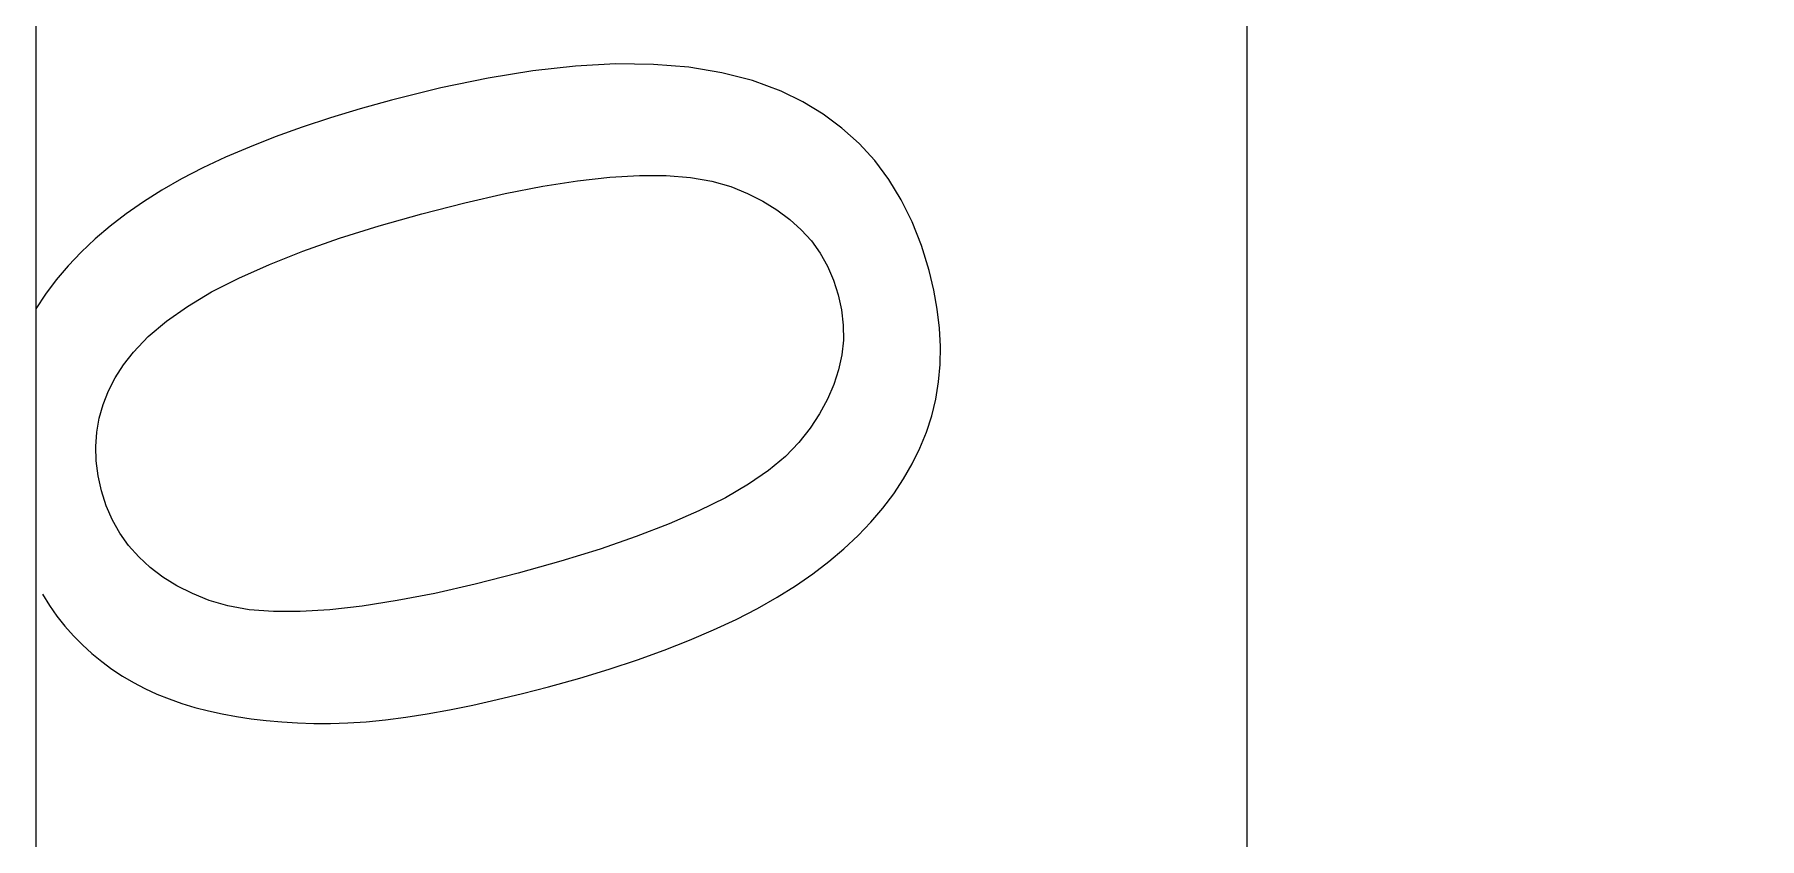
# Model space of a CAD drawing. Extents: x 23 to 587, y 4 to 413.
# Drawn here: x 216.91 to 217.836, y 101.087 to 101.519 of the extents above; entities that cross this region are included whole.
import ezdxf

# ---------------------------------------------------------------- set-up
doc = ezdxf.new("R2010")
doc.units = 0
doc.linetypes.add('DASHED', pattern=[15, 12, -3])
doc.layers.get('0').update_dxf_attribs({"lineweight": 13})

# ---------------------------------------------------------------- blocks, each defined once
blk = doc.blocks.new('BLOCK424')
at = {"color": 7, "linetype": 'DASHED', "lineweight": 13}
for p, q in [((223.39, 81.9809), (223.39, 103.9809)), ((224.69, 81.9809), (224.69, 103.9809)), ((224.69, 81.9809), (224.69, 103.9809))]:
    blk.add_line(p, q, dxfattribs=at)
at = {"color": 7, "linetype": 'DASHED', "lineweight": 13, "ltscale": 0.001219}
blk.add_line((223.9234, 92.3493), (223.8752, 92.3415), dxfattribs=at)
at = {"color": 7, "linetype": 'DASHED', "lineweight": 13, "ltscale": 0.001147}
blk.add_line((223.969, 92.3543), (223.9234, 92.3493), dxfattribs=at)
at = {"color": 7, "linetype": 'DASHED', "lineweight": 13, "ltscale": 0.001079}
blk.add_line((224.0121, 92.3567), (223.969, 92.3543), dxfattribs=at)
at = {"color": 7, "linetype": 'DASHED', "lineweight": 13, "ltscale": 0.001015}
blk.add_line((224.0526, 92.3563), (224.0121, 92.3567), dxfattribs=at)
at = {"color": 7, "linetype": 'DASHED', "lineweight": 13, "ltscale": 0.000954422}
blk.add_line((224.0907, 92.3531), (224.0526, 92.3563), dxfattribs=at)
at = {"color": 7, "linetype": 'DASHED', "lineweight": 13, "ltscale": 0.000900067}
blk.add_line((224.1262, 92.3473), (224.0907, 92.3531), dxfattribs=at)
at = {"color": 7, "linetype": 'DASHED', "lineweight": 13, "ltscale": 0.00137}
blk.add_line((223.8246, 92.331), (223.7714, 92.3178), dxfattribs=at)
at = {"color": 7, "linetype": 'DASHED', "lineweight": 13, "ltscale": 0.001293}
blk.add_line((223.8752, 92.3415), (223.8246, 92.331), dxfattribs=at)
at = {"color": 7, "linetype": 'DASHED', "lineweight": 13, "ltscale": 0.000852763}
blk.add_line((224.1592, 92.3388), (224.1262, 92.3473), dxfattribs=at)
at = {"color": 7, "linetype": 'DASHED', "lineweight": 13, "ltscale": 0.000812984}
blk.add_line((224.1897, 92.3275), (224.1592, 92.3388), dxfattribs=at)
at = {"color": 7, "linetype": 'DASHED', "lineweight": 13, "ltscale": 0.000869423}
blk.add_line((223.7714, 92.3178), (223.7379, 92.3084), dxfattribs=at)
at = {"color": 7, "linetype": 'DASHED', "lineweight": 13, "ltscale": 0.000652469}
blk.add_line((224.2132, 92.316), (224.1897, 92.3275), dxfattribs=at)
at = {"color": 7, "linetype": 'DASHED', "lineweight": 13, "ltscale": 0.000636463}
blk.add_line((224.235, 92.3028), (224.2132, 92.316), dxfattribs=at)
at = {"color": 7, "linetype": 'DASHED', "lineweight": 13, "ltscale": 0.000801216}
blk.add_line((223.706, 92.2987), (223.6755, 92.2887), dxfattribs=at)
at = {"color": 7, "linetype": 'DASHED', "lineweight": 13, "ltscale": 0.000835476}
blk.add_line((223.7379, 92.3084), (223.706, 92.2987), dxfattribs=at)
at = {"color": 7, "linetype": 'DASHED', "lineweight": 13, "ltscale": 0.000625916}
blk.add_line((224.2551, 92.2879), (224.235, 92.3028), dxfattribs=at)
at = {"color": 7, "linetype": 'DASHED', "lineweight": 13, "ltscale": 0.000735903}
blk.add_line((223.6466, 92.2783), (223.6192, 92.2675), dxfattribs=at)
at = {"color": 7, "linetype": 'DASHED', "lineweight": 13, "ltscale": 0.000768277}
blk.add_line((223.6755, 92.2887), (223.6466, 92.2783), dxfattribs=at)
at = {"color": 7, "linetype": 'DASHED', "lineweight": 13, "ltscale": 0.000620473}
blk.add_line((224.2735, 92.2713), (224.2551, 92.2879), dxfattribs=at)
at = {"color": 7, "linetype": 'DASHED', "lineweight": 13, "ltscale": 0.000672467}
blk.add_line((223.5933, 92.2565), (223.569, 92.245), dxfattribs=at)
at = {"color": 7, "linetype": 'DASHED', "lineweight": 13, "ltscale": 0.000703338}
blk.add_line((223.6192, 92.2675), (223.5933, 92.2565), dxfattribs=at)
at = {"color": 7, "linetype": 'DASHED', "lineweight": 13, "ltscale": 0.000621714}
blk.add_line((224.2902, 92.2529), (224.2735, 92.2713), dxfattribs=at)
at = {"color": 7, "linetype": 'DASHED', "lineweight": 13, "ltscale": 0.000641824}
blk.add_line((223.569, 92.245), (223.5462, 92.2332), dxfattribs=at)
at = {"color": 7, "linetype": 'DASHED', "lineweight": 13, "ltscale": 0.000628467}
blk.add_line((224.3053, 92.2327), (224.2902, 92.2529), dxfattribs=at)
at = {"color": 7, "linetype": 'DASHED', "lineweight": 13, "ltscale": 0.00058458}
blk.add_line((223.5249, 92.2211), (223.5051, 92.2086), dxfattribs=at)
at = {"color": 7, "linetype": 'DASHED', "lineweight": 13, "ltscale": 0.000612335}
blk.add_line((223.5462, 92.2332), (223.5249, 92.2211), dxfattribs=at)
at = {"color": 7, "linetype": 'DASHED', "lineweight": 13, "ltscale": 0.001028}
blk.add_line((223.8935, 92.2175), (223.9338, 92.2253), dxfattribs=at)
at = {"color": 7, "linetype": 'DASHED', "lineweight": 13, "ltscale": 0.000948361}
blk.add_line((223.9338, 92.2253), (223.9713, 92.2311), dxfattribs=at)
at = {"color": 7, "linetype": 'DASHED', "lineweight": 13, "ltscale": 0.000870319}
blk.add_line((223.9713, 92.2311), (224.0059, 92.235), dxfattribs=at)
at = {"color": 7, "linetype": 'DASHED', "lineweight": 13, "ltscale": 0.000794217}
blk.add_line((224.0059, 92.235), (224.0376, 92.237), dxfattribs=at)
at = {"color": 7, "linetype": 'DASHED', "lineweight": 13, "ltscale": 0.000720471}
for p, q in [((224.0376, 92.237), (224.0664, 92.2369)), ((224.1548, 91.9053), (224.1299, 91.8908)), ((223.6736, 91.7686), (223.6448, 91.7686))]:
    blk.add_line(p, q, dxfattribs=at)
at = {"color": 7, "linetype": 'DASHED', "lineweight": 13, "ltscale": 0.000650898}
blk.add_line((224.0664, 92.2369), (224.0924, 92.2349), dxfattribs=at)
at = {"color": 7, "linetype": 'DASHED', "lineweight": 13, "ltscale": 0.000584777}
blk.add_line((224.0924, 92.2349), (224.1154, 92.231), dxfattribs=at)
at = {"color": 7, "linetype": 'DASHED', "lineweight": 13, "ltscale": 0.000525607}
blk.add_line((224.1154, 92.231), (224.1356, 92.225), dxfattribs=at)
at = {"color": 7, "linetype": 'DASHED', "lineweight": 13, "ltscale": 0.000486456}
blk.add_line((224.1356, 92.225), (224.1536, 92.2177), dxfattribs=at)
at = {"color": 7, "linetype": 'DASHED', "lineweight": 13, "ltscale": 0.000640453}
blk.add_line((224.3186, 92.2109), (224.3053, 92.2327), dxfattribs=at)
at = {"color": 7, "linetype": 'DASHED', "lineweight": 13, "ltscale": 0.000561344}
blk.add_line((223.5051, 92.2086), (223.4867, 92.1958), dxfattribs=at)
at = {"color": 7, "linetype": 'DASHED', "lineweight": 13, "ltscale": 0.00119}
blk.add_line((223.8041, 92.1959), (223.8502, 92.2076), dxfattribs=at)
at = {"color": 7, "linetype": 'DASHED', "lineweight": 13, "ltscale": 0.001108}
blk.add_line((223.8502, 92.2076), (223.8935, 92.2175), dxfattribs=at)
at = {"color": 7, "linetype": 'DASHED', "lineweight": 13, "ltscale": 0.000463658}
blk.add_line((224.1536, 92.2177), (224.1702, 92.2093), dxfattribs=at)
at = {"color": 7, "linetype": 'DASHED', "lineweight": 13, "ltscale": 0.000444137}
blk.add_line((224.1702, 92.2093), (224.1853, 92.2001), dxfattribs=at)
at = {"color": 7, "linetype": 'DASHED', "lineweight": 13, "ltscale": 0.000658352}
blk.add_line((224.3303, 92.1873), (224.3186, 92.2109), dxfattribs=at)
at = {"color": 7, "linetype": 'DASHED', "lineweight": 13, "ltscale": 0.00052999}
blk.add_line((223.4694, 92.1825), (223.4533, 92.1688), dxfattribs=at)
at = {"color": 7, "linetype": 'DASHED', "lineweight": 13, "ltscale": 0.000545197}
blk.add_line((223.4867, 92.1958), (223.4694, 92.1825), dxfattribs=at)
at = {"color": 7, "linetype": 'DASHED', "lineweight": 13, "ltscale": 0.001116}
blk.add_line((223.7156, 92.1695), (223.7582, 92.1829), dxfattribs=at)
at = {"color": 7, "linetype": 'DASHED', "lineweight": 13, "ltscale": 0.001193}
for p, q in [((223.7582, 92.1829), (223.8041, 92.1959)), ((223.9076, 91.8098), (223.8613, 91.798))]:
    blk.add_line(p, q, dxfattribs=at)
at = {"color": 7, "linetype": 'DASHED', "lineweight": 13, "ltscale": 0.000427536}
blk.add_line((224.1853, 92.2001), (224.199, 92.1898), dxfattribs=at)
at = {"color": 7, "linetype": 'DASHED', "lineweight": 13, "ltscale": 0.000414569}
blk.add_line((224.199, 92.1898), (224.2113, 92.1787), dxfattribs=at)
at = {"color": 7, "linetype": 'DASHED', "lineweight": 13, "ltscale": 0.000681185}
blk.add_line((224.3404, 92.1619), (224.3303, 92.1873), dxfattribs=at)
at = {"color": 7, "linetype": 'DASHED', "lineweight": 13, "ltscale": 0.000515441}
blk.add_line((223.4533, 92.1688), (223.4383, 92.1546), dxfattribs=at)
at = {"color": 7, "linetype": 'DASHED', "lineweight": 13, "ltscale": 0.001041}
blk.add_line((223.6763, 92.1557), (223.7156, 92.1695), dxfattribs=at)
at = {"color": 7, "linetype": 'DASHED', "lineweight": 13, "ltscale": 0.000406198}
blk.add_line((224.2113, 92.1787), (224.2222, 92.1666), dxfattribs=at)
at = {"color": 7, "linetype": 'DASHED', "lineweight": 13, "ltscale": 0.000402276}
blk.add_line((224.2222, 92.1666), (224.2316, 92.1535), dxfattribs=at)
at = {"color": 7, "linetype": 'DASHED', "lineweight": 13, "ltscale": 0.00050336}
blk.add_line((223.4383, 92.1546), (223.4244, 92.14), dxfattribs=at)
at = {"color": 7, "linetype": 'DASHED', "lineweight": 13, "ltscale": 0.000966613}
blk.add_line((223.6404, 92.1415), (223.6763, 92.1557), dxfattribs=at)
at = {"color": 7, "linetype": 'DASHED', "lineweight": 13, "ltscale": 0.000402209}
blk.add_line((224.2316, 92.1535), (224.2395, 92.1395), dxfattribs=at)
at = {"color": 7, "linetype": 'DASHED', "lineweight": 13, "ltscale": 0.000707701}
blk.add_line((224.3487, 92.1349), (224.3404, 92.1619), dxfattribs=at)
at = {"color": 7, "linetype": 'DASHED', "lineweight": 13, "ltscale": 0.000491853}
blk.add_line((223.4244, 92.14), (223.4117, 92.125), dxfattribs=at)
at = {"color": 7, "linetype": 'DASHED', "lineweight": 13, "ltscale": 0.000824215}
blk.add_line((223.5784, 92.1118), (223.6077, 92.1268), dxfattribs=at)
at = {"color": 7, "linetype": 'DASHED', "lineweight": 13, "ltscale": 0.000894181}
blk.add_line((223.6077, 92.1268), (223.6404, 92.1415), dxfattribs=at)
at = {"color": 7, "linetype": 'DASHED', "lineweight": 13, "ltscale": 0.000407425}
blk.add_line((224.2395, 92.1395), (224.2461, 92.1246), dxfattribs=at)
at = {"color": 7, "linetype": 'DASHED', "lineweight": 13, "ltscale": 0.000539605}
blk.add_line((224.3537, 92.1139), (224.3487, 92.1349), dxfattribs=at)
at = {"color": 7, "linetype": 'DASHED', "lineweight": 13, "ltscale": 0.000475282}
blk.add_line((223.4001, 92.1096), (223.3896, 92.0937), dxfattribs=at)
at = {"color": 7, "linetype": 'DASHED', "lineweight": 13, "ltscale": 0.000482575}
blk.add_line((223.4117, 92.125), (223.4001, 92.1096), dxfattribs=at)
at = {"color": 7, "linetype": 'DASHED', "lineweight": 13, "ltscale": 0.000756645}
blk.add_line((223.5524, 92.0963), (223.5784, 92.1118), dxfattribs=at)
at = {"color": 7, "linetype": 'DASHED', "lineweight": 13, "ltscale": 0.00041629}
blk.add_line((224.2461, 92.1246), (224.2511, 92.1088), dxfattribs=at)
at = {"color": 7, "linetype": 'DASHED', "lineweight": 13, "ltscale": 0.000417064}
blk.add_line((224.2511, 92.1088), (224.2547, 92.0925), dxfattribs=at)
at = {"color": 7, "linetype": 'DASHED', "lineweight": 13, "ltscale": 0.000522975}
blk.add_line((224.3574, 92.0933), (224.3537, 92.1139), dxfattribs=at)
at = {"color": 7, "linetype": 'DASHED', "lineweight": 13, "ltscale": 0.000692329}
blk.add_line((223.5298, 92.0804), (223.5524, 92.0963), dxfattribs=at)
at = {"color": 7, "linetype": 'DASHED', "lineweight": 13, "ltscale": 0.00040674}
blk.add_line((224.2547, 92.0925), (224.2565, 92.0763), dxfattribs=at)
at = {"color": 7, "linetype": 'DASHED', "lineweight": 13, "ltscale": 0.00050737}
blk.add_line((224.3597, 92.0731), (224.3574, 92.0933), dxfattribs=at)
at = {"color": 7, "linetype": 'DASHED', "lineweight": 13, "ltscale": 0.000633775}
blk.add_line((223.5104, 92.064), (223.5298, 92.0804), dxfattribs=at)
at = {"color": 7, "linetype": 'DASHED', "lineweight": 13, "ltscale": 0.00040303}
blk.add_line((224.2565, 92.0763), (224.2566, 92.0602), dxfattribs=at)
at = {"color": 7, "linetype": 'DASHED', "lineweight": 13, "ltscale": 0.00049389}
blk.add_line((224.3607, 92.0534), (224.3597, 92.0731), dxfattribs=at)
at = {"color": 7, "linetype": 'DASHED', "lineweight": 13, "ltscale": 0.000579976}
blk.add_line((223.4944, 92.0472), (223.5104, 92.064), dxfattribs=at)
at = {"color": 7, "linetype": 'DASHED', "lineweight": 13, "ltscale": 0.000401851}
blk.add_line((224.2566, 92.0602), (224.2549, 92.0442), dxfattribs=at)
at = {"color": 7, "linetype": 'DASHED', "lineweight": 13, "ltscale": 0.000482496}
blk.add_line((224.3604, 92.0341), (224.3607, 92.0534), dxfattribs=at)
at = {"color": 7, "linetype": 'DASHED', "lineweight": 13, "ltscale": 0.000412058}
blk.add_line((223.475, 92.0197), (223.4839, 92.0336), dxfattribs=at)
at = {"color": 7, "linetype": 'DASHED', "lineweight": 13, "ltscale": 0.000428799}
blk.add_line((223.4839, 92.0336), (223.4944, 92.0472), dxfattribs=at)
at = {"color": 7, "linetype": 'DASHED', "lineweight": 13, "ltscale": 0.000406549}
blk.add_line((224.2549, 92.0442), (224.2515, 92.0283), dxfattribs=at)
at = {"color": 7, "linetype": 'DASHED', "lineweight": 13, "ltscale": 0.000473425}
blk.add_line((224.3587, 92.0153), (224.3604, 92.0341), dxfattribs=at)
at = {"color": 7, "linetype": 'DASHED', "lineweight": 13, "ltscale": 0.000399132}
blk.add_line((223.4677, 92.0055), (223.475, 92.0197), dxfattribs=at)
at = {"color": 7, "linetype": 'DASHED', "lineweight": 13, "ltscale": 0.000414975}
blk.add_line((224.2515, 92.0283), (224.2464, 92.0125), dxfattribs=at)
at = {"color": 7, "linetype": 'DASHED', "lineweight": 13, "ltscale": 0.000466954}
blk.add_line((224.3557, 91.9968), (224.3587, 92.0153), dxfattribs=at)
at = {"color": 7, "linetype": 'DASHED', "lineweight": 13, "ltscale": 0.000389466}
blk.add_line((223.4619, 91.9911), (223.4677, 92.0055), dxfattribs=at)
at = {"color": 7, "linetype": 'DASHED', "lineweight": 13, "ltscale": 0.000444912}
blk.add_line((224.2396, 91.9967), (224.2311, 91.9811), dxfattribs=at)
at = {"color": 7, "linetype": 'DASHED', "lineweight": 13, "ltscale": 0.000428249}
blk.add_line((224.2464, 92.0125), (224.2396, 91.9967), dxfattribs=at)
at = {"color": 7, "linetype": 'DASHED', "lineweight": 13, "ltscale": 0.000463623}
blk.add_line((224.3514, 91.9788), (224.3557, 91.9968), dxfattribs=at)
at = {"color": 7, "linetype": 'DASHED', "lineweight": 13, "ltscale": 0.000383244}
blk.add_line((223.4577, 91.9763), (223.4619, 91.9911), dxfattribs=at)
at = {"color": 7, "linetype": 'DASHED', "lineweight": 13, "ltscale": 0.000464814}
blk.add_line((224.2311, 91.9811), (224.2209, 91.9656), dxfattribs=at)
at = {"color": 7, "linetype": 'DASHED', "lineweight": 13, "ltscale": 0.000462382}
blk.add_line((224.3457, 91.9612), (224.3514, 91.9788), dxfattribs=at)
at = {"color": 7, "linetype": 'DASHED', "lineweight": 13, "ltscale": 0.000384248}
blk.add_line((223.454, 91.9459), (223.4551, 91.9613), dxfattribs=at)
at = {"color": 7, "linetype": 'DASHED', "lineweight": 13, "ltscale": 0.000381954}
blk.add_line((223.4551, 91.9613), (223.4577, 91.9763), dxfattribs=at)
at = {"color": 7, "linetype": 'DASHED', "lineweight": 13, "ltscale": 0.000487671}
blk.add_line((224.2209, 91.9656), (224.2089, 91.9502), dxfattribs=at)
at = {"color": 7, "linetype": 'DASHED', "lineweight": 13, "ltscale": 0.000463426}
blk.add_line((224.3387, 91.944), (224.3457, 91.9612), dxfattribs=at)
at = {"color": 7, "linetype": 'DASHED', "lineweight": 13, "ltscale": 0.000390359}
blk.add_line((223.4545, 91.9303), (223.454, 91.9459), dxfattribs=at)
at = {"color": 7, "linetype": 'DASHED', "lineweight": 13, "ltscale": 0.00052691}
blk.add_line((224.2089, 91.9502), (224.1943, 91.935), dxfattribs=at)
at = {"color": 7, "linetype": 'DASHED', "lineweight": 13, "ltscale": 0.000466574}
blk.add_line((224.3305, 91.9273), (224.3387, 91.944), dxfattribs=at)
at = {"color": 7, "linetype": 'DASHED', "lineweight": 13, "ltscale": 0.000401071}
blk.add_line((223.4565, 91.9144), (223.4545, 91.9303), dxfattribs=at)
at = {"color": 7, "linetype": 'DASHED', "lineweight": 13, "ltscale": 0.000585798}
blk.add_line((224.1943, 91.935), (224.1763, 91.92), dxfattribs=at)
at = {"color": 7, "linetype": 'DASHED', "lineweight": 13, "ltscale": 0.00046989}
blk.add_line((224.3211, 91.911), (224.3305, 91.9273), dxfattribs=at)
at = {"color": 7, "linetype": 'DASHED', "lineweight": 13, "ltscale": 0.000414663}
blk.add_line((223.4601, 91.8982), (223.4565, 91.9144), dxfattribs=at)
at = {"color": 7, "linetype": 'DASHED', "lineweight": 13, "ltscale": 0.000650921}
blk.add_line((224.1763, 91.92), (224.1548, 91.9053), dxfattribs=at)
at = {"color": 7, "linetype": 'DASHED', "lineweight": 13, "ltscale": 0.000475626}
blk.add_line((224.3106, 91.8951), (224.3211, 91.911), dxfattribs=at)
at = {"color": 7, "linetype": 'DASHED', "lineweight": 13, "ltscale": 0.000423159}
blk.add_line((223.4653, 91.8821), (223.4601, 91.8982), dxfattribs=at)
at = {"color": 7, "linetype": 'DASHED', "lineweight": 13, "ltscale": 0.000793825}
blk.add_line((224.1299, 91.8908), (224.1015, 91.8767), dxfattribs=at)
at = {"color": 7, "linetype": 'DASHED', "lineweight": 13, "ltscale": 0.000483501}
blk.add_line((224.299, 91.8797), (224.3106, 91.8951), dxfattribs=at)
at = {"color": 7, "linetype": 'DASHED', "lineweight": 13, "ltscale": 0.000413398}
blk.add_line((223.4719, 91.8669), (223.4653, 91.8821), dxfattribs=at)
at = {"color": 7, "linetype": 'DASHED', "lineweight": 13, "ltscale": 0.000407293}
blk.add_line((223.4799, 91.8527), (223.4719, 91.8669), dxfattribs=at)
at = {"color": 7, "linetype": 'DASHED', "lineweight": 13, "ltscale": 0.000869181}
blk.add_line((224.1015, 91.8767), (224.0696, 91.8628), dxfattribs=at)
at = {"color": 7, "linetype": 'DASHED', "lineweight": 13, "ltscale": 0.000492338}
blk.add_line((224.2862, 91.8647), (224.299, 91.8797), dxfattribs=at)
at = {"color": 7, "linetype": 'DASHED', "lineweight": 13, "ltscale": 0.000405714}
blk.add_line((223.4893, 91.8395), (223.4799, 91.8527), dxfattribs=at)
at = {"color": 7, "linetype": 'DASHED', "lineweight": 13, "ltscale": 0.001026}
blk.add_line((224.0343, 91.8491), (223.9955, 91.8357), dxfattribs=at)
at = {"color": 7, "linetype": 'DASHED', "lineweight": 13, "ltscale": 0.000946845}
blk.add_line((224.0696, 91.8628), (224.0343, 91.8491), dxfattribs=at)
at = {"color": 7, "linetype": 'DASHED', "lineweight": 13, "ltscale": 0.000515748}
blk.add_line((224.2572, 91.8361), (224.2723, 91.8502), dxfattribs=at)
at = {"color": 7, "linetype": 'DASHED', "lineweight": 13, "ltscale": 0.000502909}
blk.add_line((224.2723, 91.8502), (224.2862, 91.8647), dxfattribs=at)
at = {"color": 7, "linetype": 'DASHED', "lineweight": 13, "ltscale": 0.000409256}
blk.add_line((223.5002, 91.8273), (223.4893, 91.8395), dxfattribs=at)
at = {"color": 7, "linetype": 'DASHED', "lineweight": 13, "ltscale": 0.001106}
blk.add_line((223.9955, 91.8357), (223.9533, 91.8226), dxfattribs=at)
at = {"color": 7, "linetype": 'DASHED', "lineweight": 13, "ltscale": 0.000529677}
blk.add_line((224.2411, 91.8224), (224.2572, 91.8361), dxfattribs=at)
at = {"color": 7, "linetype": 'DASHED', "lineweight": 13, "ltscale": 0.000416554}
blk.add_line((223.5124, 91.816), (223.5002, 91.8273), dxfattribs=at)
at = {"color": 7, "linetype": 'DASHED', "lineweight": 13, "ltscale": 0.000428601}
blk.add_line((223.5261, 91.8057), (223.5124, 91.816), dxfattribs=at)
at = {"color": 7, "linetype": 'DASHED', "lineweight": 13, "ltscale": 0.001187}
blk.add_line((223.9533, 91.8226), (223.9076, 91.8098), dxfattribs=at)
at = {"color": 7, "linetype": 'DASHED', "lineweight": 13, "ltscale": 0.000544984}
blk.add_line((224.2237, 91.8091), (224.2411, 91.8224), dxfattribs=at)
at = {"color": 7, "linetype": 'DASHED', "lineweight": 13, "ltscale": 0.000444197}
blk.add_line((223.5412, 91.7963), (223.5261, 91.8057), dxfattribs=at)
at = {"color": 7, "linetype": 'DASHED', "lineweight": 13, "ltscale": 0.000463316}
blk.add_line((223.5578, 91.788), (223.5412, 91.7963), dxfattribs=at)
at = {"color": 7, "linetype": 'DASHED', "lineweight": 13, "ltscale": 0.001111}
blk.add_line((223.8613, 91.798), (223.8179, 91.7881), dxfattribs=at)
at = {"color": 7, "linetype": 'DASHED', "lineweight": 13, "ltscale": 0.000583191}
blk.add_line((224.1855, 91.7839), (224.2053, 91.7963), dxfattribs=at)
at = {"color": 7, "linetype": 'DASHED', "lineweight": 13, "ltscale": 0.000561434}
blk.add_line((224.2053, 91.7963), (224.2237, 91.8091), dxfattribs=at)
at = {"color": 7, "linetype": 'DASHED', "lineweight": 13, "ltscale": 0.000353991}
blk.add_line((223.3967, 91.7872), (223.4043, 91.7752), dxfattribs=at)
at = {"color": 7, "linetype": 'DASHED', "lineweight": 13, "ltscale": 0.00034992}
blk.add_line((223.4043, 91.7752), (223.4124, 91.7638), dxfattribs=at)
at = {"color": 7, "linetype": 'DASHED', "lineweight": 13, "ltscale": 0.000485396}
blk.add_line((223.5757, 91.7805), (223.5578, 91.788), dxfattribs=at)
at = {"color": 7, "linetype": 'DASHED', "lineweight": 13, "ltscale": 0.000524648}
blk.add_line((223.5958, 91.7746), (223.5757, 91.7805), dxfattribs=at)
at = {"color": 7, "linetype": 'DASHED', "lineweight": 13, "ltscale": 0.000584073}
blk.add_line((223.6188, 91.7706), (223.5958, 91.7746), dxfattribs=at)
at = {"color": 7, "linetype": 'DASHED', "lineweight": 13, "ltscale": 0.000871456}
blk.add_line((223.74, 91.7744), (223.7053, 91.7705), dxfattribs=at)
at = {"color": 7, "linetype": 'DASHED', "lineweight": 13, "ltscale": 0.000949853}
blk.add_line((223.7775, 91.7803), (223.74, 91.7744), dxfattribs=at)
at = {"color": 7, "linetype": 'DASHED', "lineweight": 13, "ltscale": 0.00103}
blk.add_line((223.8179, 91.7881), (223.7775, 91.7803), dxfattribs=at)
at = {"color": 7, "linetype": 'DASHED', "lineweight": 13, "ltscale": 0.0006112}
blk.add_line((224.1643, 91.7719), (224.1855, 91.7839), dxfattribs=at)
at = {"color": 7, "linetype": 'DASHED', "lineweight": 13, "ltscale": 0.000347359}
blk.add_line((223.4124, 91.7638), (223.421, 91.7529), dxfattribs=at)
at = {"color": 7, "linetype": 'DASHED', "lineweight": 13, "ltscale": 0.000650191}
blk.add_line((223.6448, 91.7686), (223.6188, 91.7706), dxfattribs=at)
at = {"color": 7, "linetype": 'DASHED', "lineweight": 13, "ltscale": 0.000794952}
blk.add_line((223.7053, 91.7705), (223.6736, 91.7686), dxfattribs=at)
at = {"color": 7, "linetype": 'DASHED', "lineweight": 13, "ltscale": 0.000669959}
blk.add_line((224.1172, 91.7488), (224.1415, 91.7602), dxfattribs=at)
at = {"color": 7, "linetype": 'DASHED', "lineweight": 13, "ltscale": 0.000639803}
blk.add_line((224.1415, 91.7602), (224.1643, 91.7719), dxfattribs=at)
at = {"color": 7, "linetype": 'DASHED', "lineweight": 13, "ltscale": 0.000344444}
blk.add_line((223.421, 91.7529), (223.4302, 91.7426), dxfattribs=at)
at = {"color": 7, "linetype": 'DASHED', "lineweight": 13, "ltscale": 0.000343041}
blk.add_line((223.4302, 91.7426), (223.4398, 91.7328), dxfattribs=at)
at = {"color": 7, "linetype": 'DASHED', "lineweight": 13, "ltscale": 0.000732015}
blk.add_line((224.0642, 91.7271), (224.0915, 91.7378), dxfattribs=at)
at = {"color": 7, "linetype": 'DASHED', "lineweight": 13, "ltscale": 0.000700184}
blk.add_line((224.0915, 91.7378), (224.1172, 91.7488), dxfattribs=at)
at = {"color": 7, "linetype": 'DASHED', "lineweight": 13, "ltscale": 0.000341175}
blk.add_line((223.4398, 91.7328), (223.4499, 91.7236), dxfattribs=at)
at = {"color": 7, "linetype": 'DASHED', "lineweight": 13, "ltscale": 0.000340216}
blk.add_line((223.4499, 91.7236), (223.4604, 91.7149), dxfattribs=at)
at = {"color": 7, "linetype": 'DASHED', "lineweight": 13, "ltscale": 0.00076368}
blk.add_line((224.0355, 91.7168), (224.0642, 91.7271), dxfattribs=at)
at = {"color": 7, "linetype": 'DASHED', "lineweight": 13, "ltscale": 0.000341011}
blk.add_line((223.4604, 91.7149), (223.4713, 91.7068), dxfattribs=at)
at = {"color": 7, "linetype": 'DASHED', "lineweight": 13, "ltscale": 0.000341564}
blk.add_line((223.4713, 91.7068), (223.4827, 91.6993), dxfattribs=at)
at = {"color": 7, "linetype": 'DASHED', "lineweight": 13, "ltscale": 0.00082973}
blk.add_line((223.9735, 91.6972), (224.0052, 91.7068), dxfattribs=at)
at = {"color": 7, "linetype": 'DASHED', "lineweight": 13, "ltscale": 0.000796249}
blk.add_line((224.0052, 91.7068), (224.0355, 91.7168), dxfattribs=at)
at = {"color": 7, "linetype": 'DASHED', "lineweight": 13, "ltscale": 0.000343937}
blk.add_line((223.4827, 91.6993), (223.4946, 91.6923), dxfattribs=at)
at = {"color": 7, "linetype": 'DASHED', "lineweight": 13, "ltscale": 0.000346393}
blk.add_line((223.4946, 91.6923), (223.5068, 91.6859), dxfattribs=at)
at = {"color": 7, "linetype": 'DASHED', "lineweight": 13, "ltscale": 0.000350495}
blk.add_line((223.5068, 91.6859), (223.5196, 91.68), dxfattribs=at)
at = {"color": 7, "linetype": 'DASHED', "lineweight": 13, "ltscale": 0.000728244}
blk.add_line((223.912, 91.6806), (223.9402, 91.6879), dxfattribs=at)
at = {"color": 7, "linetype": 'DASHED', "lineweight": 13, "ltscale": 0.000862949}
blk.add_line((223.9402, 91.6879), (223.9735, 91.6972), dxfattribs=at)
at = {"color": 7, "linetype": 'DASHED', "lineweight": 13, "ltscale": 0.000355216}
blk.add_line((223.5196, 91.68), (223.5328, 91.6747), dxfattribs=at)
at = {"color": 7, "linetype": 'DASHED', "lineweight": 13, "ltscale": 0.000361236}
blk.add_line((223.5328, 91.6747), (223.5464, 91.6699), dxfattribs=at)
at = {"color": 7, "linetype": 'DASHED', "lineweight": 13, "ltscale": 0.000366585}
blk.add_line((223.5464, 91.6699), (223.5604, 91.6657), dxfattribs=at)
at = {"color": 7, "linetype": 'DASHED', "lineweight": 13, "ltscale": 0.000374511}
blk.add_line((223.5604, 91.6657), (223.5749, 91.6619), dxfattribs=at)
at = {"color": 7, "linetype": 'DASHED', "lineweight": 13, "ltscale": 0.000608238}
blk.add_line((223.8099, 91.6588), (223.8338, 91.6631), dxfattribs=at)
at = {"color": 7, "linetype": 'DASHED', "lineweight": 13, "ltscale": 0.00063791}
blk.add_line((223.8338, 91.6631), (223.8588, 91.6682), dxfattribs=at)
at = {"color": 7, "linetype": 'DASHED', "lineweight": 13, "ltscale": 0.000667797}
blk.add_line((223.8588, 91.6682), (223.8849, 91.674), dxfattribs=at)
at = {"color": 7, "linetype": 'DASHED', "lineweight": 13, "ltscale": 0.000697902}
blk.add_line((223.8849, 91.674), (223.912, 91.6806), dxfattribs=at)
at = {"color": 7, "linetype": 'DASHED', "lineweight": 13, "ltscale": 0.000381492}
blk.add_line((223.5749, 91.6619), (223.5898, 91.6586), dxfattribs=at)
at = {"color": 7, "linetype": 'DASHED', "lineweight": 13, "ltscale": 0.000389723}
blk.add_line((223.5898, 91.6586), (223.6051, 91.6557), dxfattribs=at)
at = {"color": 7, "linetype": 'DASHED', "lineweight": 13, "ltscale": 0.00039872}
blk.add_line((223.6051, 91.6557), (223.6209, 91.6534), dxfattribs=at)
at = {"color": 7, "linetype": 'DASHED', "lineweight": 13, "ltscale": 0.000407467}
blk.add_line((223.6209, 91.6534), (223.6371, 91.6514), dxfattribs=at)
at = {"color": 7, "linetype": 'DASHED', "lineweight": 13, "ltscale": 0.00041657}
blk.add_line((223.6371, 91.6514), (223.6537, 91.65), dxfattribs=at)
at = {"color": 7, "linetype": 'DASHED', "lineweight": 13, "ltscale": 0.000426554}
blk.add_line((223.6537, 91.65), (223.6707, 91.649), dxfattribs=at)
at = {"color": 7, "linetype": 'DASHED', "lineweight": 13, "ltscale": 0.000437004}
blk.add_line((223.6707, 91.649), (223.6882, 91.6485), dxfattribs=at)
at = {"color": 7, "linetype": 'DASHED', "lineweight": 13, "ltscale": 0.000446961}
blk.add_line((223.6882, 91.6485), (223.7061, 91.6484), dxfattribs=at)
at = {"color": 7, "linetype": 'DASHED', "lineweight": 13, "ltscale": 0.000465955}
blk.add_line((223.7061, 91.6484), (223.7247, 91.649), dxfattribs=at)
at = {"color": 7, "linetype": 'DASHED', "lineweight": 13, "ltscale": 0.000493406}
blk.add_line((223.7247, 91.649), (223.7444, 91.6503), dxfattribs=at)
at = {"color": 7, "linetype": 'DASHED', "lineweight": 13, "ltscale": 0.00052152}
blk.add_line((223.7444, 91.6503), (223.7652, 91.6524), dxfattribs=at)
at = {"color": 7, "linetype": 'DASHED', "lineweight": 13, "ltscale": 0.000550024}
blk.add_line((223.7652, 91.6524), (223.787, 91.6552), dxfattribs=at)
at = {"color": 7, "linetype": 'DASHED', "lineweight": 13, "ltscale": 0.000578933}
blk.add_line((223.787, 91.6552), (223.8099, 91.6588), dxfattribs=at)
at = {"color": 7, "linetype": 'DASHED', "lineweight": 13}
for radius in [10.5, 8]:
    blk.add_arc((230.39, 92.9809), radius, 45, 225, dxfattribs=at)

msp = doc.modelspace()

# ---------------------------------------------------------------- block references
at = {"lineweight": 0, "xscale": 0.5, "yscale": 0.5, "zscale": 0.5}
msp.add_blockref('BLOCK424', (105.21587, 55.32471), dxfattribs=at)

doc.saveas('drawing.dxf')
